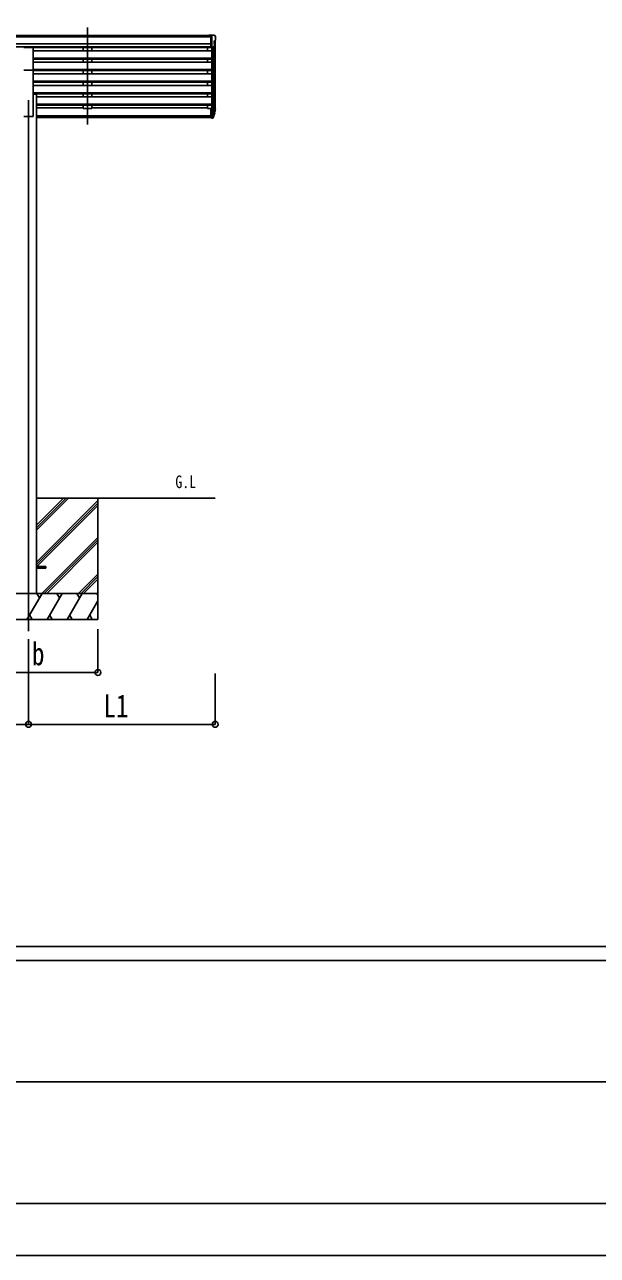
# Model space of a CAD drawing. Units: millimetres, scale not verified. Extents: x -16820 to 16820, y -11880 to 11880.
# Drawn here: x -4440 to -1141, y -11880 to -4784 of the extents above; entities that cross this region are included whole.
import ezdxf
from ezdxf.enums import TextEntityAlignment as Align

# ---------------------------------------------------------------- set-up
doc = ezdxf.new("R2010")
doc.units = ezdxf.units.MM
doc.header["$LTSCALE"] = 40
for name, color, linetype in [('0-2_USER1', 3, 'Continuous'), ('0-3_YKK_12', 2, 'Continuous'), ('0-4_YKK_13', 4, 'Continuous'), ('0-5_YKK_A1', 4, 'Continuous'), ('0-6_YKK_D', 6, 'Continuous'), ('0-7_YKK_ZWAK', 7, 'Continuous')]:
    doc.layers.add(name, color=color, linetype=linetype)
doc.styles.add('ＭＳ ゴシック', font='')
doc.styles.get('ＭＳ ゴシック').set_extended_font_data('MS Gothic')

msp = doc.modelspace()

# ---------------------------------------------------------------- linework, layer by layer
at = {"layer": '0-3_YKK_12'}
for p, q in [((-4077.89, -4800.21), (-4077.89, -5359.66)), ((-4417.89, -5219.91), (-4417.89, -8280.2))]:
    msp.add_line(p, q, dxfattribs=at)
at = {"layer": '0-4_YKK_13'}
for p, q in [((-3368.39, -4844.82), (-3378.39, -4844.91)), ((-3378.39, -4846.52), (-3378.39, -4844.91)), ((-3368.39, -4916.81), (-3368.39, -4844.82)), ((-3349.89, -4844.82), (-3368.39, -4844.82)), ((-3361.89, -4917.81), (-3361.89, -4844.82)), ((-3349.89, -4844.82), (-3347.56, -4844.97)), ((-3347.89, -4879.34), (-3347.89, -4895.61)), ((-3342.42, -4876.01), (-3347.74, -4879.08)), ((-3346.8, -4845.39), (-3342.73, -4851.2)), ((-3339.89, -4854.19), (-3339.89, -4854.82)), ((-4445.39, -4915.67), (-4390.39, -4915.67)), ((-4390.39, -5047.47), (-4390.39, -4915.67)), ((-3368.39, -4916.81), (-3361.89, -4916.81)), ((-3361.89, -4917.81), (-3356.68, -4917.49)), ((-3354.26, -4915.99), (-3345.26, -4900.4)), ((-4445.39, -5047.47), (-4390.39, -5047.47)), ((-3368.39, -5267.87), (-3368.39, -5321.9)), ((-3368.39, -5267.87), (-3361.89, -5267.87)), ((-3368.39, -5308), (-3361.89, -5308)), ((-3368.39, -5312.88), (-3361.89, -5312.88)), ((-3368.39, -5321.9), (-3361.89, -5321.9)), ((-3361.89, -5267.87), (-3361.89, -5322.64)), ((-3361.89, -5312.9), (-3356.75, -5312.9)), ((-3361.89, -5314.71), (-3357.04, -5314.71)), ((-3355.46, -5312.22), (-3347.7, -5296.82)), ((-3346.25, -5297.17), (-3354.45, -5313.35)), ((-3345.64, -5297.74), (-3354.45, -5321.29)), ((-3343.59, -5280.68), (-3346.86, -5287.75)), ((-3342.98, -5282.06), (-3346.86, -5290.01)), ((-3345.3, -5293.33), (-3345.64, -5297.74)), ((-3361.89, -5322.64), (-3357.04, -5322.64)), ((-4317.89, -7908.98), (-4372.69, -7908.98)), ((-4317.89, -7917.98), (-4372.69, -7917.98)), ((-4317.89, -7908.98), (-4317.89, -7917.98))]:
    msp.add_line(p, q, dxfattribs=at)
for centre, radius, start, end in [((-3347.59, -4879.34), 0.3, 120, 180), ((-3347.59, -4895.61), 0.3, 180, 265.2833), ((-3347.86, -4898.9), 3, 330, 85.2833), ((-3347.62, -4845.96), 1, 35, 86.5), ((-3342.89, -4854.19), 3, 0, 87), ((-3346.79, -4871.64), 6.18, 315.00103, 354.2965), ((-3541.89, -4854.82), 202, 355.05096, 0), ((-3356.86, -4914.49), 3, 273.5, 330), ((-3372.48, -5271.18), 30.41, 341.80266, 352.8448), ((-3371.07, -5272.94), 29.53, 342.01856, 353.49194)]:
    msp.add_arc(centre, radius, start, end, dxfattribs=at)
for centre, major_axis, ratio, start_param, end_param in [((-3357.04, -5312), (3, 0), 0.90356, 4.712389, 5.7595865), ((-3357.04, -5319.93), (-3, 0), 0.90356, 1.5707963, 2.6179939), ((-3356.75, -5311.55), (1.5, 0), 0.90356, 4.712389, 5.7595865), ((-3431.81, -5273.28), (88.05, 0), 0.90356, 5.9828017, 6.0168888), ((-3346.6, -5293.33), (-1.3, 0), 0.90356, 2.9359903, 4.9130961), ((-3432.52, -5277.14), (89.07, 0), 0.90356, 6.0316505, 6.077583), ((-3429.75, -5266.7), (-87.93, 4.42), 0.541684, 3.060334, 3.2172517), ((-3430.54, -5273.37), (89.06, 1.43), 0.57596, 6.1985533, 6.3701348)]:
    msp.add_ellipse(centre, major_axis=major_axis, ratio=ratio, start_param=start_param, end_param=end_param, dxfattribs=at)
at = {"layer": '0-5_YKK_A1'}
for p, q in [((-3368.39, -4846.52), (-8367.39, -4846.52)), ((-3368.39, -4855.12), (-8367.39, -4855.12)), ((-3368.39, -4895.37), (-8367.39, -4895.37)), ((-3341.89, -4875.4), (-3341.89, -5267.5)), ((-3368.39, -4912.47), (-8367.39, -4912.47)), ((-3368.39, -4916.29), (-4390.39, -4916.29)), ((-3361.89, -4934.86), (-4390.39, -4934.86)), ((-4102.89, -4916.29), (-4102.89, -4934.86)), ((-4052.89, -4916.29), (-4052.89, -4934.86)), ((-3386.89, -4916.29), (-3386.89, -4934.86)), ((-3361.89, -4917.81), (-3361.89, -5267.87)), ((-3355.89, -4917.33), (-3355.87, -5312.64)), ((-3346.86, -4903.17), (-3346.86, -5294.21)), ((-3361.89, -4976.73), (-4390.39, -4976.73)), ((-3361.89, -4978.23), (-4390.39, -4978.23)), ((-3361.89, -4982.55), (-4390.39, -4982.55)), ((-3361.89, -5001.46), (-4390.39, -5001.46)), ((-4102.89, -4982.55), (-4102.89, -5001.46)), ((-4052.89, -5001.46), (-4052.89, -4982.55)), ((-3386.89, -4982.55), (-3386.89, -5001.46)), ((-3361.89, -5043.34), (-4390.39, -5043.34)), ((-3361.89, -5044.83), (-4390.39, -5044.83)), ((-4390.39, -5047.47), (-4390.39, -5313.48)), ((-3361.89, -5049.15), (-4390.39, -5049.15)), ((-3361.89, -5068.06), (-4390.39, -5068.06)), ((-4102.89, -5049.15), (-4102.89, -5068.06)), ((-4052.89, -5049.15), (-4052.89, -5068.06)), ((-3386.89, -5049.15), (-3386.89, -5068.06)), ((-3361.89, -5109.94), (-4390.39, -5109.94)), ((-3361.89, -5111.44), (-4390.39, -5111.44)), ((-3361.89, -5115.76), (-4390.39, -5115.76)), ((-3361.89, -5134.67), (-4390.39, -5134.67)), ((-3361.89, -5176.55), (-4390.39, -5176.55)), ((-3361.89, -5178.04), (-4390.39, -5178.04)), ((-4102.89, -5134.67), (-4102.89, -5115.76)), ((-4052.89, -5134.67), (-4052.89, -5115.76)), ((-3386.89, -5115.76), (-3386.89, -5134.67)), ((-3361.89, -5182.36), (-4390.39, -5182.36)), ((-4372.69, -5184.48), (-4390.39, -5184.48)), ((-4372.69, -5184.48), (-4372.69, -8063.48)), ((-3361.89, -5201.27), (-4372.69, -5201.27)), ((-3361.89, -5243.15), (-4372.69, -5243.15)), ((-3361.89, -5244.65), (-4372.69, -5244.65)), ((-3361.89, -5248.96), (-4372.69, -5248.96)), ((-4102.89, -5201.27), (-4102.89, -5182.36)), ((-4102.89, -5248.96), (-4102.89, -5268.5)), ((-4052.89, -5201.27), (-4052.89, -5182.36)), ((-4052.89, -5248.96), (-4052.89, -5268.5)), ((-3386.89, -5182.36), (-3386.89, -5201.27)), ((-3386.89, -5248.96), (-3386.89, -5268.5)), ((-4445.39, -5313.48), (-4390.39, -5313.48)), ((-4372.69, -5263.56), (-4102.89, -5263.56)), ((-4372.69, -5310.57), (-3368.39, -5310.57)), ((-4372.69, -5311.97), (-3368.39, -5311.97)), ((-3368.39, -5319.66), (-4372.69, -5319.66)), ((-4052.89, -5268.5), (-4102.89, -5268.5)), ((-3386.89, -5263.56), (-4052.89, -5263.56)), ((-3386.89, -5268.5), (-3368.39, -5268.5)), ((-4372.69, -7513.48), (-3341.89, -7513.48)), ((-4372.69, -7699.11), (-4187.06, -7513.48)), ((-4372.69, -7684.97), (-4201.2, -7513.48)), ((-4372.69, -7670.83), (-4215.34, -7513.48)), ((-4017.89, -7513.48), (-4017.89, -8213.48)), ((-4372.69, -7882.96), (-4017.89, -7528.16)), ((-4372.69, -7897.1), (-4017.89, -7542.3)), ((-4370.43, -7908.98), (-4017.89, -7556.44)), ((-4341.08, -8063.48), (-4017.89, -7740.29)), ((-4326.94, -8063.48), (-4017.89, -7754.43)), ((-4312.79, -8063.48), (-4017.89, -7768.58)), ((-4128.95, -8063.48), (-4017.89, -7952.42)), ((-4114.81, -8063.48), (-4017.89, -7966.56)), ((-4100.66, -8063.48), (-4017.89, -7980.71)), ((-4017.89, -8063.48), (-4817.89, -8063.48)), ((-4426.73, -8213.48), (-4340.13, -8063.48)), ((-4355.13, -8089.46), (-4370.13, -8063.48)), ((-4311.26, -8213.48), (-4224.66, -8063.48)), ((-4239.66, -8089.46), (-4254.66, -8063.48)), ((-4195.79, -8213.48), (-4109.19, -8063.48)), ((-4139.19, -8063.48), (-4124.19, -8089.46)), ((-4023.72, -8063.48), (-4017.89, -8073.58)), ((-4080.32, -8213.48), (-4017.89, -8105.34)), ((-4817.89, -8213.48), (-4017.89, -8213.48)), ((-4411.73, -8187.5), (-4396.73, -8213.48)), ((-4296.26, -8187.5), (-4281.26, -8213.48)), ((-4180.79, -8187.5), (-4165.79, -8213.48)), ((-4065.32, -8187.5), (-4050.32, -8213.48))]:
    msp.add_line(p, q, dxfattribs=at)
at = {"layer": '0-6_YKK_D'}
for p, q in [((-4017.89, -8269.16), (-4017.89, -8520.16)), ((-4417.89, -8326.87), (-4417.89, -8819.31)), ((-4417.89, -8326.87), (-4417.89, -8819.31)), ((-4817.89, -8519.16), (-4017.89, -8519.16)), ((-3342.69, -8524.45), (-3342.69, -8819.31)), ((-7317.89, -8818.31), (-4417.89, -8818.31)), ((-4417.89, -8818.31), (-3342.69, -8818.31))]:
    msp.add_line(p, q, dxfattribs=at)
for centre in [(-4017.89, -8519.16), (-4417.89, -8818.31), (-4417.89, -8818.31), (-3342.69, -8818.31)]:
    msp.add_circle(centre, 17, dxfattribs=at)
at = {"layer": '0-7_YKK_ZWAK'}
for p, q in [((15580.08, -10100), (-15619.92, -10100)), ((-19.92, -10180), (-5219.92, -10180)), ((-5189.92, -10880), (-19.92, -10880)), ((-5219.92, -11580), (-19.92, -11580))]:
    msp.add_line(p, q, dxfattribs=at)
msp.add_lwpolyline([(-16820, -11880), (16820, -11880), (16820, 11880), (-16820, 11880)], close=True, dxfattribs=at)

# ---------------------------------------------------------------- texts
at = {"layer": '0-2_USER1', "style": 'ＭＳ ゴシック', "width": 0.8}
msp.add_text('G.L', height=73.31, dxfattribs=at).set_placement((-3571.98, -7478.51), align=Align.BOTTOM_LEFT)
at = {"layer": '0-6_YKK_D', "style": 'ＭＳ ゴシック', "width": 0.8}
for s, p in [('b', (-4397.58, -8517.16)), ('L1', (-3985.89, -8817.31))]:
    msp.add_text(s, height=132, dxfattribs=at).set_placement(p, align=Align.BOTTOM_LEFT)

doc.saveas('drawing.dxf')
